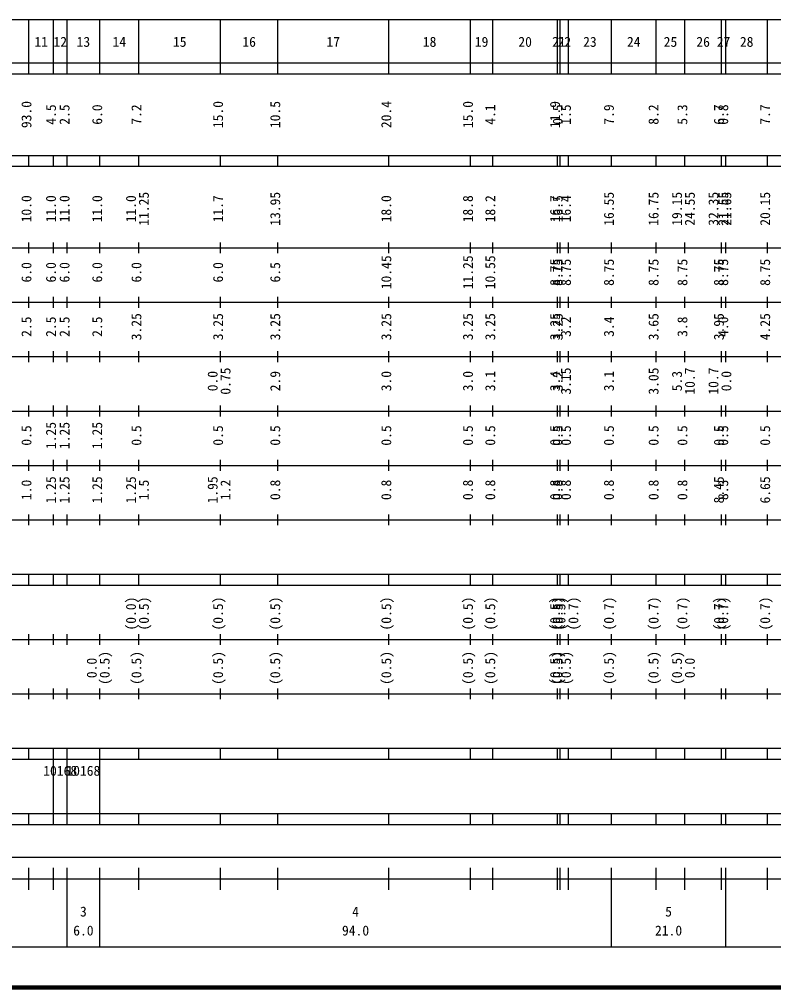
# Model space of a CAD drawing. Units: millimetres on the paper, enlarged 1000 times. Extents: x 40000 to 680000, y 20000 to 380000.
# Drawn here: x 259242 to 397798, y 20000 to 198000 of the extents above; entities that cross this region are included whole.
import ezdxf
from ezdxf.enums import TextEntityAlignment as Align

# ---------------------------------------------------------------- set-up
doc = ezdxf.new("R2010")
doc.units = ezdxf.units.MM
doc.header["$LTSCALE"] = 1000
doc.layers.add('S-TTL', color=2, linetype='Continuous', lineweight=140)
doc.layers.add('S-TTL-BAND', color=7, linetype='Continuous', lineweight=25)
doc.styles.add('ＭＳ ゴシック', font='')
doc.styles.get('ＭＳ ゴシック').set_extended_font_data('MS Gothic')

msp = doc.modelspace()

# ---------------------------------------------------------------- linework, layer by layer
at = {"layer": 'S-TTL'}
msp.add_line((40000, 20000), (680000, 20000), dxfattribs=at)
at = {"layer": 'S-TTL-BAND'}
for p, q in [((68000, 198000), (579000, 198000)), ((261000, 188000), (261000, 198000)), ((265500, 188000), (265500, 198000)), ((268000, 188000), (268000, 198000)), ((274000, 188000), (274000, 198000)), ((281200, 188000), (281200, 198000)), ((296200, 188000), (296200, 198000)), ((306700, 188000), (306700, 198000)), ((327100, 188000), (327100, 198000)), ((342100, 188000), (342100, 198000)), ((346200, 188000), (346200, 198000)), ((358100, 188000), (358100, 198000)), ((358600, 188000), (358600, 198000)), ((360100, 188000), (360100, 198000)), ((368000, 188000), (368000, 198000)), ((376200, 188000), (376200, 198000)), ((381500, 188000), (381500, 198000)), ((388200, 188000), (388200, 198000)), ((389000, 188000), (389000, 198000)), ((396700, 188000), (396700, 198000)), ((40000, 190000), (579000, 190000)), ((40000, 188000), (579000, 188000)), ((40000, 173000), (579000, 173000)), ((261000, 171000), (261000, 173000)), ((265500, 171000), (265500, 173000)), ((268000, 171000), (268000, 173000)), ((274000, 171000), (274000, 173000)), ((281200, 171000), (281200, 173000)), ((296200, 171000), (296200, 173000)), ((306700, 171000), (306700, 173000)), ((327100, 171000), (327100, 173000)), ((342100, 171000), (342100, 173000)), ((346200, 171000), (346200, 173000)), ((358100, 171000), (358100, 173000)), ((358600, 171000), (358600, 173000)), ((360100, 171000), (360100, 173000)), ((368000, 171000), (368000, 173000)), ((376200, 171000), (376200, 173000)), ((381500, 171000), (381500, 173000)), ((388200, 171000), (388200, 173000)), ((389000, 171000), (389000, 173000)), ((396700, 171000), (396700, 173000)), ((40000, 171000), (579000, 171000)), ((261000, 155000), (261000, 157000)), ((265500, 155000), (265500, 157000)), ((268000, 155000), (268000, 157000)), ((274000, 155000), (274000, 157000)), ((281200, 155000), (281200, 157000)), ((296200, 155000), (296200, 157000)), ((306700, 155000), (306700, 157000)), ((327100, 155000), (327100, 157000)), ((342100, 155000), (342100, 157000)), ((346200, 155000), (346200, 157000)), ((358100, 155000), (358100, 157000)), ((358600, 155000), (358600, 157000)), ((360100, 155000), (360100, 157000)), ((368000, 155000), (368000, 157000)), ((376200, 155000), (376200, 157000)), ((381500, 155000), (381500, 157000)), ((388200, 155000), (388200, 157000)), ((389000, 155000), (389000, 157000)), ((396700, 155000), (396700, 157000)), ((40000, 156000), (579000, 156000)), ((46000, 146000), (579000, 146000)), ((261000, 145000), (261000, 147000)), ((265500, 145000), (265500, 147000)), ((268000, 145000), (268000, 147000)), ((274000, 145000), (274000, 147000)), ((281200, 145000), (281200, 147000)), ((296200, 145000), (296200, 147000)), ((306700, 145000), (306700, 147000)), ((327100, 145000), (327100, 147000)), ((342100, 145000), (342100, 147000)), ((346200, 145000), (346200, 147000)), ((358100, 145000), (358100, 147000)), ((358600, 145000), (358600, 147000)), ((360100, 145000), (360100, 147000)), ((368000, 145000), (368000, 147000)), ((376200, 145000), (376200, 147000)), ((381500, 145000), (381500, 147000)), ((388200, 145000), (388200, 147000)), ((389000, 145000), (389000, 147000)), ((396700, 145000), (396700, 147000)), ((52000, 136000), (579000, 136000)), ((261000, 135000), (261000, 137000)), ((265500, 135000), (265500, 137000)), ((268000, 135000), (268000, 137000)), ((274000, 135000), (274000, 137000)), ((281200, 135000), (281200, 137000)), ((296200, 135000), (296200, 137000)), ((306700, 135000), (306700, 137000)), ((327100, 135000), (327100, 137000)), ((342100, 135000), (342100, 137000)), ((346200, 135000), (346200, 137000)), ((358100, 135000), (358100, 137000)), ((358600, 135000), (358600, 137000)), ((360100, 135000), (360100, 137000)), ((368000, 135000), (368000, 137000)), ((376200, 135000), (376200, 137000)), ((381500, 135000), (381500, 137000)), ((388200, 135000), (388200, 137000)), ((389000, 135000), (389000, 137000)), ((396700, 135000), (396700, 137000)), ((261000, 125000), (261000, 127000)), ((265500, 125000), (265500, 127000)), ((268000, 125000), (268000, 127000)), ((274000, 125000), (274000, 127000)), ((281200, 125000), (281200, 127000)), ((296200, 125000), (296200, 127000)), ((306700, 125000), (306700, 127000)), ((327100, 125000), (327100, 127000)), ((342100, 125000), (342100, 127000)), ((346200, 125000), (346200, 127000)), ((358100, 125000), (358100, 127000)), ((358600, 125000), (358600, 127000)), ((360100, 125000), (360100, 127000)), ((368000, 125000), (368000, 127000)), ((376200, 125000), (376200, 127000)), ((381500, 125000), (381500, 127000)), ((388200, 125000), (388200, 127000)), ((389000, 125000), (389000, 127000)), ((396700, 125000), (396700, 127000)), ((46000, 126000), (579000, 126000)), ((52000, 116000), (579000, 116000)), ((261000, 115000), (261000, 117000)), ((265500, 115000), (265500, 117000)), ((268000, 115000), (268000, 117000)), ((274000, 115000), (274000, 117000)), ((281200, 115000), (281200, 117000)), ((296200, 115000), (296200, 117000)), ((306700, 115000), (306700, 117000)), ((327100, 115000), (327100, 117000)), ((342100, 115000), (342100, 117000)), ((346200, 115000), (346200, 117000)), ((358100, 115000), (358100, 117000)), ((358600, 115000), (358600, 117000)), ((360100, 115000), (360100, 117000)), ((368000, 115000), (368000, 117000)), ((376200, 115000), (376200, 117000)), ((381500, 115000), (381500, 117000)), ((388200, 115000), (388200, 117000)), ((389000, 115000), (389000, 117000)), ((396700, 115000), (396700, 117000)), ((261000, 105000), (261000, 107000)), ((265500, 105000), (265500, 107000)), ((268000, 105000), (268000, 107000)), ((274000, 105000), (274000, 107000)), ((281200, 105000), (281200, 107000)), ((296200, 105000), (296200, 107000)), ((306700, 105000), (306700, 107000)), ((327100, 105000), (327100, 107000)), ((342100, 105000), (342100, 107000)), ((346200, 105000), (346200, 107000)), ((358100, 105000), (358100, 107000)), ((358600, 105000), (358600, 107000)), ((360100, 105000), (360100, 107000)), ((368000, 105000), (368000, 107000)), ((376200, 105000), (376200, 107000)), ((381500, 105000), (381500, 107000)), ((388200, 105000), (388200, 107000)), ((389000, 105000), (389000, 107000)), ((396700, 105000), (396700, 107000)), ((46000, 106000), (579000, 106000)), ((40000, 96000), (579000, 96000)), ((261000, 94000), (261000, 96000)), ((265500, 94000), (265500, 96000)), ((268000, 94000), (268000, 96000)), ((274000, 94000), (274000, 96000)), ((281200, 94000), (281200, 96000)), ((296200, 94000), (296200, 96000)), ((306700, 94000), (306700, 96000)), ((327100, 94000), (327100, 96000)), ((342100, 94000), (342100, 96000)), ((346200, 94000), (346200, 96000)), ((358100, 94000), (358100, 96000)), ((358600, 94000), (358600, 96000)), ((360100, 94000), (360100, 96000)), ((368000, 94000), (368000, 96000)), ((376200, 94000), (376200, 96000)), ((381500, 94000), (381500, 96000)), ((388200, 94000), (388200, 96000)), ((389000, 94000), (389000, 96000)), ((396700, 94000), (396700, 96000)), ((40000, 94000), (579000, 94000)), ((49000, 84000), (579000, 84000)), ((261000, 83000), (261000, 85000)), ((265500, 83000), (265500, 85000)), ((268000, 83000), (268000, 85000)), ((274000, 83000), (274000, 85000)), ((281200, 83000), (281200, 85000)), ((296200, 83000), (296200, 85000)), ((306700, 83000), (306700, 85000)), ((327100, 83000), (327100, 85000)), ((342100, 83000), (342100, 85000)), ((346200, 83000), (346200, 85000)), ((358100, 83000), (358100, 85000)), ((358600, 83000), (358600, 85000)), ((360100, 83000), (360100, 85000)), ((368000, 83000), (368000, 85000)), ((376200, 83000), (376200, 85000)), ((381500, 83000), (381500, 85000)), ((388200, 83000), (388200, 85000)), ((389000, 83000), (389000, 85000)), ((396700, 83000), (396700, 85000)), ((261000, 73000), (261000, 75000)), ((265500, 73000), (265500, 75000)), ((268000, 73000), (268000, 75000)), ((274000, 73000), (274000, 75000)), ((281200, 73000), (281200, 75000)), ((296200, 73000), (296200, 75000)), ((306700, 73000), (306700, 75000)), ((327100, 73000), (327100, 75000)), ((342100, 73000), (342100, 75000)), ((346200, 73000), (346200, 75000)), ((358100, 73000), (358100, 75000)), ((358600, 73000), (358600, 75000)), ((360100, 73000), (360100, 75000)), ((368000, 73000), (368000, 75000)), ((376200, 73000), (376200, 75000)), ((381500, 73000), (381500, 75000)), ((388200, 73000), (388200, 75000)), ((389000, 73000), (389000, 75000)), ((396700, 73000), (396700, 75000)), ((40000, 74000), (579000, 74000)), ((40000, 64000), (579000, 64000)), ((261000, 62000), (261000, 64000)), ((265500, 62000), (265500, 64000)), ((268000, 62000), (268000, 64000)), ((274000, 62000), (274000, 64000)), ((281200, 62000), (281200, 64000)), ((296200, 62000), (296200, 64000)), ((306700, 62000), (306700, 64000)), ((327100, 62000), (327100, 64000)), ((342100, 62000), (342100, 64000)), ((346200, 62000), (346200, 64000)), ((358100, 62000), (358100, 64000)), ((358600, 62000), (358600, 64000)), ((360100, 62000), (360100, 64000)), ((368000, 62000), (368000, 64000)), ((376200, 62000), (376200, 64000)), ((381500, 62000), (381500, 64000)), ((388200, 62000), (388200, 64000)), ((389000, 62000), (389000, 64000)), ((396700, 62000), (396700, 64000)), ((40000, 62000), (579000, 62000)), ((265500, 52000), (265500, 62000)), ((268000, 52000), (268000, 62000)), ((268000, 52000), (268000, 62000)), ((274000, 52000), (274000, 62000)), ((40000, 52000), (579000, 52000)), ((261000, 50000), (261000, 52000)), ((265500, 50000), (265500, 52000)), ((268000, 50000), (268000, 52000)), ((274000, 50000), (274000, 52000)), ((281200, 50000), (281200, 52000)), ((296200, 50000), (296200, 52000)), ((306700, 50000), (306700, 52000)), ((327100, 50000), (327100, 52000)), ((342100, 50000), (342100, 52000)), ((346200, 50000), (346200, 52000)), ((358100, 50000), (358100, 52000)), ((358600, 50000), (358600, 52000)), ((360100, 50000), (360100, 52000)), ((368000, 50000), (368000, 52000)), ((376200, 50000), (376200, 52000)), ((381500, 50000), (381500, 52000)), ((388200, 50000), (388200, 52000)), ((389000, 50000), (389000, 52000)), ((396700, 50000), (396700, 52000)), ((40000, 50000), (579000, 50000)), ((71000, 44000), (565000, 44000)), ((261000, 38000), (261000, 42000)), ((265500, 38000), (265500, 42000)), ((268000, 27500), (268000, 42000)), ((274000, 27500), (274000, 42000)), ((281200, 38000), (281200, 42000)), ((296200, 38000), (296200, 42000)), ((306700, 38000), (306700, 42000)), ((327100, 38000), (327100, 42000)), ((342100, 38000), (342100, 42000)), ((346200, 38000), (346200, 42000)), ((358100, 38000), (358100, 42000)), ((358600, 38000), (358600, 42000)), ((360100, 38000), (360100, 42000)), ((368000, 27500), (368000, 42000)), ((376200, 38000), (376200, 42000)), ((381500, 38000), (381500, 42000)), ((388200, 38000), (388200, 42000)), ((389000, 27500), (389000, 42000)), ((396700, 38000), (396700, 42000)), ((40000, 40000), (579000, 40000)), ((68000, 27500), (579000, 27500))]:
    msp.add_line(p, q, dxfattribs=at)

# ---------------------------------------------------------------- texts
at = {"layer": 'S-TTL-BAND', "style": 'ＭＳ ゴシック'}
for s, p in [('11', (263250, 192405)), ('12', (266750, 192405)), ('13', (271000, 192405)), ('14', (277600, 192405)), ('15', (288700, 192405)), ('16', (301450, 192405)), ('17', (316900, 192405)), ('18', (334600, 192405)), ('19', (344150, 192405)), ('20', (352150, 192405)), ('21', (358350, 192405)), ('22', (359350, 192405)), ('23', (364050, 192405)), ('24', (372100, 192405)), ('25', (378850, 192405)), ('26', (384850, 192405)), ('27', (388600, 192405)), ('28', (392850, 192405)), ('3', (271000, 32523)), ('4', (321000, 32523)), ('5', (378500, 32523)), ('6.0', (271000, 29033)), ('94.0', (321000, 29033)), ('21.0', (378500, 29033))]:
    msp.add_text(s, height=1833, dxfattribs=at).set_placement(p, align=Align.BOTTOM_CENTER)
for s, p in [('93.0', (262000, 180500)), ('4.5', (266500, 180500)), ('2.5', (269000, 180500)), ('6.0', (275000, 180500)), ('7.2', (282200, 180500)), ('15.0', (297200, 180500)), ('10.5', (307700, 180500)), ('20.4', (328100, 180500)), ('15.0', (343100, 180500)), ('4.1', (347200, 180500)), ('11.9', (359100, 180500)), ('0.5', (359600, 180500)), ('1.5', (361100, 180500)), ('7.9', (369000, 180500)), ('8.2', (377200, 180500)), ('5.3', (382500, 180500)), ('6.7', (389200, 180500)), ('0.8', (390000, 180500)), ('7.7', (397700, 180500)), ('11.25', (283570, 163174)), ('13.95', (307700, 163174)), ('18.8', (343100, 163174)), ('18.2', (347200, 163174)), ('16.4', (361100, 163174)), ('16.55', (369000, 163174)), ('16.75', (377200, 163174)), ('19.15', (381500, 163174)), ('24.55', (383870, 163174)), ('32.35', (388200, 163174)), ('21.55', (390000, 163174)), ('21.65', (390570, 163174)), ('20.15', (397700, 163174)), ('10.0', (262000, 163174)), ('11.0', (266500, 163174)), ('11.0', (269000, 163174)), ('11.0', (275000, 163174)), ('11.0', (281200, 163174)), ('11.7', (297200, 163174)), ('18.0', (328100, 163174)), ('16.7', (359100, 163174)), ('16.5', (359600, 163174)), ('6.0', (262000, 151500)), ('6.0', (266500, 151500)), ('6.0', (269000, 151500)), ('6.0', (275000, 151500)), ('6.0', (282200, 151500)), ('6.0', (297200, 151500)), ('6.5', (307700, 151500)), ('10.45', (328100, 151500)), ('11.25', (343100, 151500)), ('10.55', (347200, 151500)), ('8.75', (359100, 151500)), ('8.75', (359600, 151500)), ('8.75', (361100, 151500)), ('8.75', (369000, 151500)), ('8.75', (377200, 151500)), ('8.75', (382500, 151500)), ('8.75', (389200, 151500)), ('8.75', (390000, 151500)), ('8.75', (397700, 151500)), ('2.5', (262000, 141500)), ('2.5', (266500, 141500)), ('2.5', (269000, 141500)), ('2.5', (275000, 141500)), ('3.25', (282200, 141500)), ('3.25', (297200, 141500)), ('3.25', (307700, 141500)), ('3.25', (328100, 141500)), ('3.25', (343100, 141500)), ('3.25', (347200, 141500)), ('3.25', (359100, 141500)), ('3.25', (359600, 141500)), ('3.2', (361100, 141500)), ('3.4', (369000, 141500)), ('3.65', (377200, 141500)), ('3.8', (382500, 141500)), ('3.95', (389200, 141500)), ('4.0', (390000, 141500)), ('4.25', (397700, 141500)), ('0.75', (298570, 131500)), ('3.15', (361100, 131500)), ('3.05', (377200, 131500)), ('10.7', (383870, 131500)), ('10.7', (388200, 131500)), ('0.0', (296200, 131500)), ('2.9', (307700, 131500)), ('3.0', (328100, 131500)), ('3.0', (343100, 131500)), ('3.1', (347200, 131500)), ('3.4', (359100, 131500)), ('3.2', (359600, 131500)), ('3.1', (369000, 131500)), ('5.3', (381500, 131500)), ('0.0', (390570, 131500)), ('0.5', (262000, 121500)), ('1.25', (266500, 121500)), ('1.25', (269000, 121500)), ('1.25', (275000, 121500)), ('0.5', (282200, 121500)), ('0.5', (297200, 121500)), ('0.5', (307700, 121500)), ('0.5', (328100, 121500)), ('0.5', (343100, 121500)), ('0.5', (347200, 121500)), ('0.5', (359100, 121500)), ('0.5', (359600, 121500)), ('0.5', (361100, 121500)), ('0.5', (369000, 121500)), ('0.5', (377200, 121500)), ('0.5', (382500, 121500)), ('0.5', (389200, 121500)), ('0.5', (390000, 121500)), ('0.5', (397700, 121500)), ('1.0', (262000, 111500)), ('1.25', (266500, 111500)), ('1.25', (269000, 111500)), ('1.25', (275000, 111500)), ('1.25', (281200, 111500)), ('1.5', (283570, 111500)), ('1.95', (296200, 111500)), ('1.2', (298570, 111500)), ('0.8', (307700, 111500)), ('0.8', (328100, 111500)), ('0.8', (343100, 111500)), ('0.8', (347200, 111500)), ('0.8', (359100, 111500)), ('0.8', (359600, 111500)), ('0.8', (361100, 111500)), ('0.8', (369000, 111500)), ('0.8', (377200, 111500)), ('0.8', (382500, 111500)), ('8.45', (389200, 111500)), ('8.3', (390000, 111500)), ('6.65', (397700, 111500)), ('(0.0)', (281200, 88764)), ('(0.5)', (283570, 88764)), ('(0.5)', (297200, 88764)), ('(0.5)', (307700, 88764)), ('(0.5)', (328100, 88764)), ('(0.5)', (343100, 88764)), ('(0.5)', (347200, 88764)), ('(0.5)', (359100, 88764)), ('(0.5)', (359600, 88764)), ('(0.5)', (360100, 88764)), ('(0.7)', (362470, 88764)), ('(0.7)', (369000, 88764)), ('(0.7)', (377200, 88764)), ('(0.7)', (382500, 88764)), ('(0.7)', (389200, 88764)), ('(0.7)', (390000, 88764)), ('(0.7)', (397700, 88764)), ('0.0', (274000, 78764)), ('(0.5)', (276370, 78764)), ('(0.5)', (282200, 78764)), ('(0.5)', (297200, 78764)), ('(0.5)', (307700, 78764)), ('(0.5)', (328100, 78764)), ('(0.5)', (343100, 78764)), ('(0.5)', (347200, 78764)), ('(0.5)', (359100, 78764)), ('(0.5)', (359600, 78764)), ('(0.5)', (361100, 78764)), ('(0.5)', (369000, 78764)), ('(0.5)', (377200, 78764)), ('(0.5)', (381500, 78764)), ('0.0', (383870, 78764))]:
    msp.add_text(s, height=1833, rotation=90, dxfattribs=at).set_placement(p, align=Align.BOTTOM_CENTER)
for p in [(263625, 58405), (267875, 58405)]:
    msp.add_text('10168', height=1833, dxfattribs=at).set_placement(p, align=Align.BOTTOM_LEFT)

doc.saveas('drawing.dxf')
